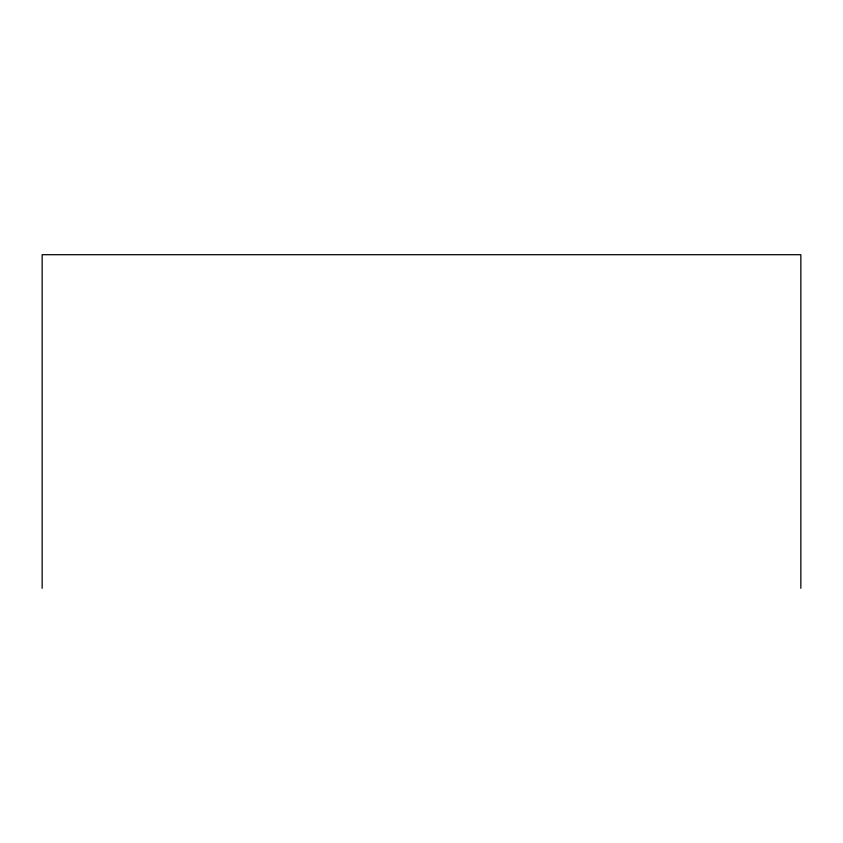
<?xml version="1.0" encoding="UTF-8"?>
<svg xmlns="http://www.w3.org/2000/svg" width="843" height="843" viewBox="0 0 843 843"><rect width="100%" height="100%" fill="white"/><g stroke="black" fill="none" stroke-linecap="round" stroke-linejoin="round"><path stroke-width="1.26" d="M800.85 588.298L800.85 254.702L42.15 254.702L42.15 588.298"/></g></svg>
